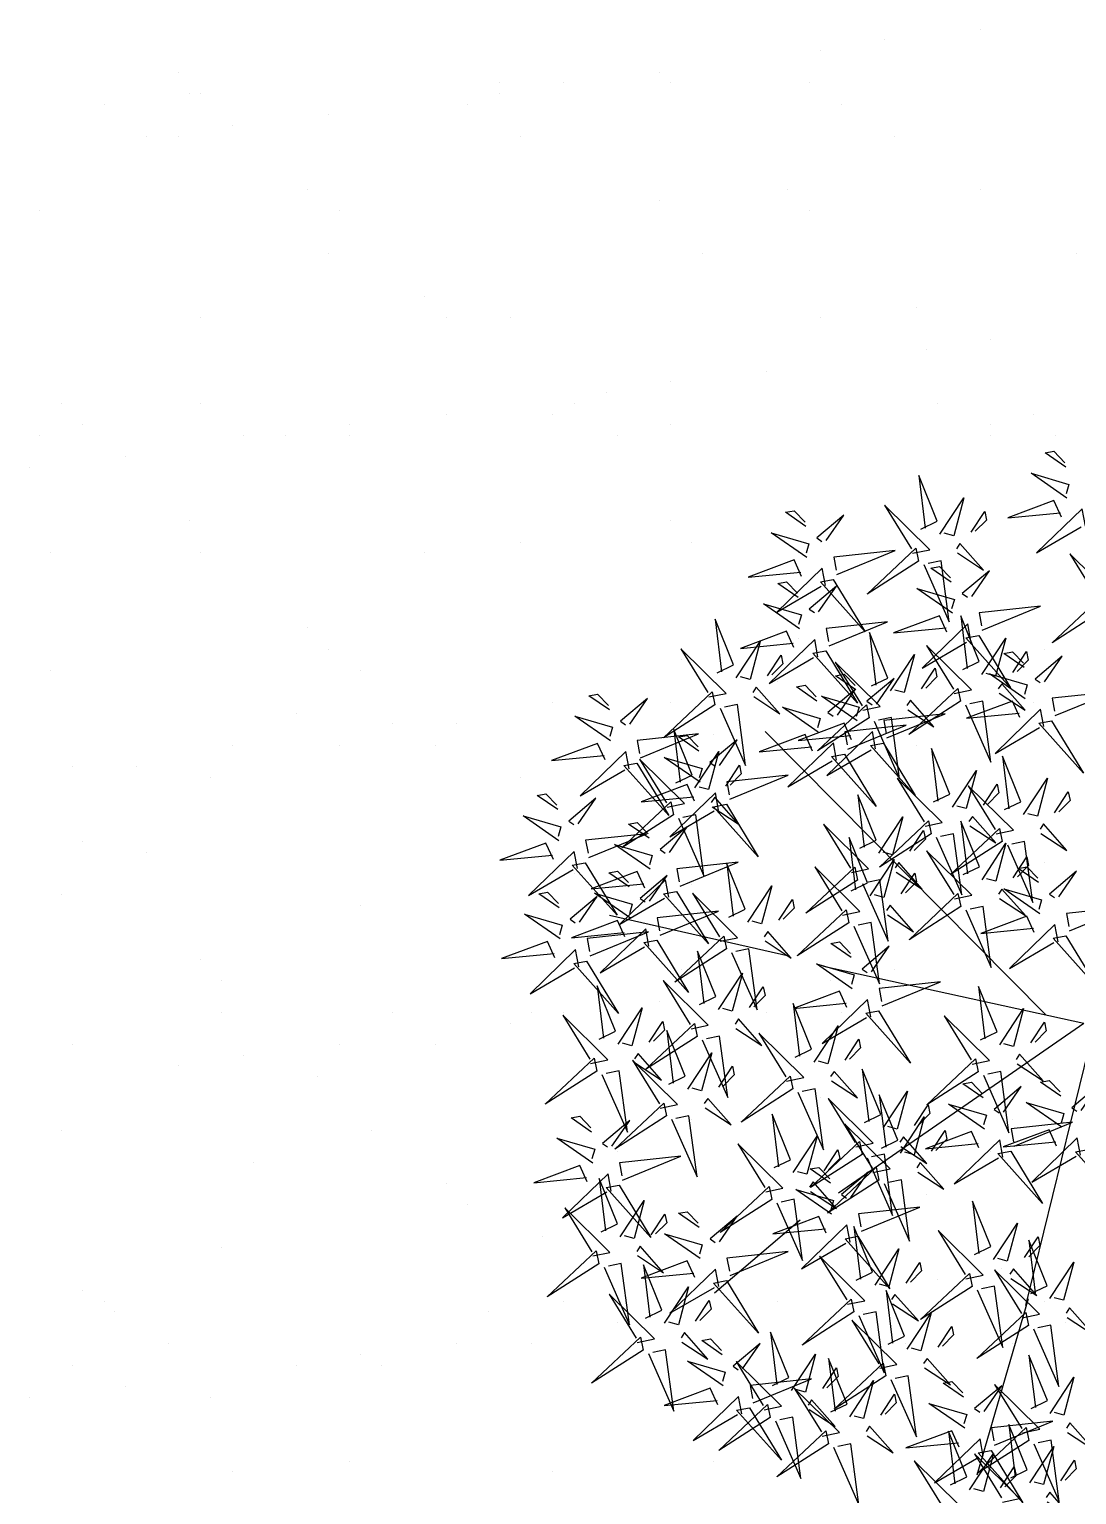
# Model space of a CAD drawing. Header units: millimetres. Extents: x 21 to 236, y 15 to 64.
# Drawn here: x 42.861 to 43.306, y 27.283 to 27.904 of the extents above; entities that cross this region are included whole.
import ezdxf

# ---------------------------------------------------------------- set-up
doc = ezdxf.new("R2010")
doc.units = ezdxf.units.MM
doc.layers.add('AI-Mob', color=2, linetype='Continuous')
doc.layers.add('PDF_Grama', color=7, linetype='Continuous', true_color=0x397200)

# ---------------------------------------------------------------- blocks, each defined once
blk = doc.blocks.new('shrub3')
at = {"color": 32}
for p, q in [((-68.47, 143.52), (-106.19, 232.32)), ((68.94, 162.35), (98.58, 213.48)), ((-5.99, -2.5), (58.67, 140.12)), ((-14.08, 16.34), (-186.51, 134.74)), ((-5.99, -2.5), (-59.88, 126.66)), ((130.91, 52.02), (217.13, 95.08)), ((7.48, -2.5), (134.11, 54.01))]:
    blk.add_line(p, q, dxfattribs=at)
at = {"color": 20}
for points in [[(72.58, 270.39), (84.86, 300.11), (65.67, 270.57), (72.58, 270.39)], [(121.34, 255.57), (133.62, 285.29), (114.43, 255.75), (121.34, 255.57)], [(-27.06, 253.45), (-14.78, 283.17), (-33.97, 253.63), (-27.06, 253.45)], [(20.08, 264.15), (3.92, 280.29), (13.16, 261.85), (17.78, 264.15)], [(-98.64, 259.92), (-114.8, 276.06), (-105.56, 257.61), (-100.94, 259.92)], [(3.92, 261.85), (-5.31, 271.07), (-5.31, 266.46), (1.62, 261.85)], [(-149.52, 251.45), (-165.68, 267.59), (-156.44, 249.14), (-151.83, 251.45)], [(-114.8, 257.61), (-124.03, 266.83), (-124.03, 262.22), (-117.11, 257.61)], [(-165.68, 249.14), (-174.91, 258.36), (-174.91, 253.75), (-167.99, 249.14)], [(-84.78, 248.39), (-54.77, 236.86), (-84.78, 255.31), (-84.78, 248.39)], [(33.94, 252.62), (63.95, 241.09), (33.94, 259.54), (33.94, 252.62)], [(60.71, 256.84), (44.17, 241.08), (62.84, 249.85), (60.65, 254.53)], [(-135.66, 239.92), (-105.65, 228.39), (-135.66, 246.84), (-135.66, 239.92)], [(2.62, 221.69), (14.9, 251.41), (-4.29, 221.87), (2.62, 221.69)], [(-38.93, 239.9), (-55.47, 224.14), (-36.8, 232.91), (-38.99, 237.59)], [(62.61, 240.62), (53.16, 231.62), (57.77, 231.51), (62.55, 238.31)], [(109.47, 242.01), (92.93, 226.26), (111.6, 235.03), (109.41, 239.71)], [(-102.88, 221.8), (-119.04, 237.94), (-109.8, 219.5), (-105.18, 221.8)], [(79.44, 217.57), (63.28, 233.71), (72.52, 215.26), (77.14, 217.57)], [(147.29, 217.57), (131.13, 233.71), (140.36, 215.26), (144.98, 217.57)], [(-126.2, 206.98), (-142.36, 223.12), (-133.12, 204.68), (-128.5, 206.98)], [(-119.04, 219.5), (-128.27, 228.72), (-128.27, 224.11), (-121.35, 219.5)], [(-37.03, 223.68), (-46.48, 214.68), (-41.87, 214.57), (-37.09, 221.37)], [(-35.54, 198.4), (-23.26, 228.12), (-42.45, 198.58), (-35.54, 198.4)], [(63.28, 215.26), (54.05, 224.49), (54.05, 219.87), (60.98, 215.26)], [(111.37, 225.8), (101.92, 216.8), (106.53, 216.68), (111.31, 223.49)], [(131.13, 215.26), (121.89, 224.49), (121.89, 219.87), (128.82, 215.26)], [(167.98, 196.29), (180.26, 226), (161.07, 196.46), (167.98, 196.29)], [(-152.14, 189.93), (-139.86, 219.65), (-159.05, 190.11), (-152.14, 189.93)], [(-89.02, 210.27), (-59.01, 198.75), (-89.02, 217.19), (-89.02, 210.27)], [(-182.31, 203.92), (-152.29, 192.39), (-182.31, 210.84), (-182.31, 203.92)], [(-142.36, 204.68), (-151.59, 213.9), (-151.59, 209.29), (-144.67, 204.68)], [(-9.25, 208.13), (-25.79, 192.38), (-7.12, 201.15), (-9.31, 205.83)], [(93.3, 206.04), (123.31, 194.51), (93.3, 212.96), (93.3, 206.04)], [(161.14, 206.04), (191.15, 194.51), (161.14, 212.96), (161.14, 206.04)], [(-112.34, 195.45), (-82.33, 183.92), (-112.34, 202.37), (-112.34, 195.45)], [(-77.94, 175.11), (-65.66, 204.83), (-84.85, 175.28), (-77.94, 175.11)], [(55.62, 175.11), (67.9, 204.83), (48.71, 175.28), (55.62, 175.11)], [(187.06, 168.76), (199.34, 198.47), (180.15, 168.93), (187.06, 168.76)], [(-47.41, 184.84), (-63.95, 169.09), (-45.28, 177.86), (-47.47, 182.54)], [(-7.35, 191.92), (-16.8, 182.92), (-12.19, 182.81), (-7.41, 189.61)], [(0.5, 153.94), (12.78, 183.65), (-6.41, 154.11), (0.5, 153.94)], [(156.11, 182.73), (139.57, 166.97), (158.24, 175.74), (156.05, 180.42)], [(121.34, 143.35), (133.62, 173.06), (114.43, 143.52), (121.34, 143.35)], [(-152.62, 161.57), (-122.61, 150.05), (-152.62, 168.49), (-152.62, 161.57)], [(-89.81, 161.55), (-106.35, 145.8), (-87.68, 154.57), (-89.87, 159.24)], [(-45.51, 168.63), (-54.96, 159.63), (-50.35, 159.51), (-45.57, 166.32)], [(43.75, 161.55), (27.21, 145.8), (45.88, 154.57), (43.69, 159.24)], [(68.84, 145.58), (52.68, 161.72), (61.92, 143.27), (66.54, 145.58)], [(158.01, 166.51), (148.56, 157.51), (153.17, 157.4), (157.96, 164.21)], [(157.38, 132.76), (169.66, 162.48), (150.47, 132.94), (157.38, 132.76)], [(-221.39, 153.96), (-223.93, 144.79), (-249.17, 150.04), (-221.45, 151.65)], [(40.78, 124.29), (53.06, 154.01), (33.87, 124.47), (40.78, 124.29)], [(175.19, 155.2), (158.65, 139.45), (177.32, 148.22), (175.13, 152.89)], [(52.68, 143.27), (43.45, 152.49), (43.45, 147.88), (50.38, 143.27)], [(55.62, 117.94), (67.9, 147.66), (48.71, 118.11), (55.62, 117.94)], [(-87.91, 145.34), (-97.36, 136.34), (-92.75, 136.22), (-87.97, 143.03)], [(-80.06, 109.47), (-67.78, 139.19), (-86.97, 109.65), (-80.06, 109.47)], [(-11.37, 140.38), (-27.91, 124.63), (-9.24, 133.4), (-11.43, 138.07)], [(45.65, 145.34), (36.2, 136.34), (40.81, 136.22), (45.59, 143.03)], [(82.7, 134.05), (112.71, 122.52), (82.7, 140.97), (82.7, 134.05)], [(177.09, 138.99), (167.64, 129.99), (172.25, 129.87), (177.04, 136.68)], [(-101.26, 101), (-88.98, 130.72), (-108.17, 101.18), (-101.26, 101)], [(-45.64, 113.82), (-61.8, 129.96), (-52.56, 111.51), (-47.94, 113.82)], [(-9.47, 124.17), (-18.92, 115.16), (-14.31, 115.05), (-9.53, 121.86)], [(109.47, 129.79), (92.93, 114.04), (111.6, 122.81), (109.41, 127.48)], [(-256.32, 89.96), (-265.55, 89.96), (-247.08, 117.63), (-256.32, 92.27)], [(-61.8, 111.51), (-71.03, 120.73), (-71.03, 116.12), (-64.1, 111.51)], [(145.51, 119.2), (128.97, 103.45), (147.64, 112.22), (145.45, 116.9)], [(-31.78, 102.29), (-1.77, 90.76), (-31.78, 109.2), (-31.78, 102.29)], [(28.91, 110.73), (12.37, 94.98), (31.04, 103.75), (28.85, 108.43)], [(111.37, 113.58), (101.92, 104.58), (106.53, 104.46), (111.31, 111.27)], [(119.22, 79.83), (131.5, 109.54), (112.31, 80), (119.22, 79.83)], [(191.81, 96.88), (175.65, 113.02), (184.88, 94.57), (189.5, 96.88)], [(-167.46, 95.94), (-137.45, 84.41), (-167.46, 102.85), (-167.46, 95.94)], [(43.75, 104.38), (27.21, 88.63), (45.88, 97.4), (43.69, 102.07)], [(147.41, 102.99), (137.96, 93.99), (142.57, 93.88), (147.36, 100.68)], [(175.65, 94.57), (166.41, 103.79), (166.41, 99.18), (173.34, 94.57)], [(223.95, 100.15), (207.41, 84.4), (226.08, 93.17), (223.89, 97.84)], [(-224.89, 93.63), (-231.82, 61.35), (-234.13, 93.63), (-227.2, 93.63)], [(-91.93, 95.91), (-108.47, 80.16), (-89.8, 88.93), (-91.99, 93.61)], [(30.81, 94.52), (21.36, 85.52), (25.97, 85.41), (30.75, 92.21)], [(204.02, 65.01), (216.3, 94.72), (197.11, 65.18), (204.02, 65.01)], [(205.66, 85.35), (235.67, 73.82), (205.66, 92.27), (205.66, 85.35)], [(-113.13, 87.44), (-129.67, 71.69), (-111, 80.46), (-113.19, 85.14)], [(-118.22, 58.65), (-105.94, 88.37), (-125.13, 58.83), (-118.22, 58.65)], [(8.98, 56.54), (21.26, 86.25), (2.07, 56.71), (8.98, 56.54)], [(45.65, 88.17), (36.2, 79.17), (40.81, 79.05), (45.59, 85.86)], [(-169.58, 74.76), (-139.57, 63.23), (-169.58, 81.68), (-169.58, 74.76)], [(-90.03, 79.7), (-99.48, 70.7), (-94.87, 70.58), (-90.09, 77.39)], [(-77.94, 50.18), (-65.66, 79.9), (-84.85, 50.36), (-77.94, 50.18)], [(144.66, 54.42), (156.94, 84.13), (137.75, 54.59), (144.66, 54.42)], [(225.85, 83.93), (216.4, 74.93), (221.01, 74.82), (225.8, 81.63)], [(-111.23, 71.23), (-120.68, 62.23), (-116.07, 62.11), (-111.29, 68.92)], [(39.16, 58.76), (23, 74.9), (32.24, 56.46), (36.86, 58.76)], [(23, 56.46), (13.77, 65.68), (13.77, 61.07), (20.7, 56.46)], [(107.35, 66.27), (90.81, 50.52), (109.48, 59.29), (107.29, 63.96)], [(226.07, 68.39), (209.53, 52.64), (228.2, 61.41), (226.01, 66.08)], [(53.02, 47.24), (83.03, 35.71), (53.02, 54.15), (53.02, 47.24)], [(-107.62, 22.66), (-95.34, 52.37), (-114.53, 22.83), (-107.62, 22.66)], [(109.25, 50.06), (99.8, 41.06), (104.41, 40.94), (109.19, 47.75)], [(192.15, 51.45), (175.61, 35.7), (194.28, 44.47), (192.09, 49.14)], [(227.97, 52.17), (218.52, 43.17), (223.13, 43.06), (227.92, 49.87)], [(-130.09, 45.1), (-146.63, 29.34), (-127.96, 38.11), (-130.15, 42.79)], [(-2.89, 42.98), (-19.43, 27.23), (-0.76, 36), (-2.95, 40.67)], [(132.79, 40.86), (116.25, 25.11), (134.92, 33.88), (132.73, 38.55)], [(-89.81, 36.63), (-106.35, 20.87), (-87.68, 29.64), (-89.87, 34.32)], [(45.52, 18.53), (29.36, 34.67), (38.6, 16.23), (43.22, 18.53)], [(-128.19, 28.88), (-137.64, 19.88), (-133.03, 19.77), (-128.25, 26.57)], [(-66.84, 10.06), (-83, 26.2), (-73.76, 7.76), (-69.14, 10.06)], [(-0.99, 26.77), (-10.44, 17.76), (-5.83, 17.65), (-1.05, 24.46)], [(29.36, 16.23), (20.13, 25.45), (20.13, 20.84), (27.06, 16.23)], [(-163.04, -9.56), (-172.27, -9.56), (-153.8, 18.11), (-163.04, -7.25)], [(-87.91, 20.41), (-97.36, 11.41), (-92.75, 11.3), (-87.97, 18.11)], [(-83, 7.76), (-92.23, 16.98), (-92.23, 12.37), (-85.3, 7.76)], [(-119.49, 9.1), (-136.03, -6.65), (-117.36, 2.12), (-119.55, 6.79)], [(59.38, 7), (89.39, -4.52), (59.38, 13.92), (59.38, 7)], [(-52.98, -1.46), (-22.97, -12.99), (-52.98, 5.45), (-52.98, -1.46)], [(-117.59, -7.11), (-127.04, -16.11), (-122.43, -16.23), (-117.65, -9.42)], [(-217.86, -51.45), (-205.58, -21.74), (-224.77, -51.28), (-217.86, -51.45)]]:
    blk.add_lwpolyline(points, dxfattribs=at)
at = {"color": 94}
for points in [[(-89.4, 264.53), (-98.64, 266.83), (-94.02, 292.2), (-91.71, 264.53)], [(29.32, 268.76), (20.08, 271.07), (24.7, 296.43), (27.01, 268.76)], [(36.24, 257.23), (27.01, 257.23), (45.48, 284.9), (36.24, 259.54)], [(-140.28, 256.06), (-149.52, 258.36), (-144.9, 283.73), (-142.59, 256.06)], [(-82.48, 253), (-91.71, 253), (-73.24, 280.67), (-82.48, 255.31)], [(68.03, 272.82), (67.8, 263.59), (40.6, 282.74), (65.73, 272.87)], [(-133.36, 244.53), (-142.59, 244.53), (-124.12, 272.2), (-133.36, 246.84)], [(-31.61, 255.88), (-31.84, 246.65), (-59.04, 265.8), (-33.91, 255.94)], [(56.33, 266.18), (53.8, 257.01), (28.56, 262.26), (56.27, 263.87)], [(74.83, 268.03), (106.93, 260.3), (74.6, 258.8), (74.77, 265.72)], [(116.79, 258), (116.56, 248.76), (89.36, 267.92), (114.49, 258.05)], [(-93.64, 226.42), (-102.88, 228.72), (-98.26, 254.08), (-95.95, 226.42)], [(13.16, 252.62), (1.62, 241.09), (10.85, 257.23), (13.16, 254.93)], [(-105.56, 248.39), (-117.11, 236.86), (-107.87, 253), (-105.56, 250.69)], [(-87.09, 246.08), (-94.02, 213.8), (-96.33, 246.08), (-89.4, 246.08)], [(-43.31, 249.24), (-45.84, 240.07), (-71.08, 245.32), (-43.37, 246.93)], [(-24.81, 251.09), (7.29, 243.36), (-25.04, 241.86), (-24.87, 248.78)], [(31.63, 250.32), (24.7, 218.04), (22.39, 250.32), (29.32, 250.32)], [(72.06, 249.62), (83.3, 237.79), (67.4, 247.43), (69.76, 249.68)], [(105.09, 251.36), (102.56, 242.19), (77.32, 247.44), (105.04, 249.05)], [(88.68, 222.18), (79.44, 224.49), (84.06, 249.85), (86.37, 222.18)], [(123.59, 253.21), (155.69, 245.48), (123.36, 243.97), (123.53, 250.9)], [(156.52, 222.18), (147.29, 224.49), (151.9, 249.85), (154.21, 222.18)], [(-156.44, 239.92), (-167.99, 228.39), (-158.75, 244.53), (-156.44, 242.22)], [(-116.96, 211.59), (-126.2, 213.9), (-121.58, 239.26), (-119.27, 211.59)], [(-86.72, 214.89), (-95.95, 214.89), (-77.48, 242.56), (-86.72, 217.19)], [(-180, 208.53), (-189.23, 208.53), (-170.76, 236.2), (-180, 210.84)], [(-137.97, 237.61), (-144.9, 205.33), (-147.21, 237.61), (-140.28, 237.61)], [(-27.58, 232.68), (-16.34, 220.86), (-32.24, 230.49), (-29.88, 232.74)], [(-1.93, 224.12), (-2.16, 214.89), (-29.36, 234.04), (-4.23, 224.17)], [(95.61, 210.65), (86.37, 210.65), (104.84, 238.32), (95.61, 212.96)], [(120.82, 234.8), (132.06, 222.97), (116.16, 232.61), (118.52, 234.86)], [(163.45, 210.65), (154.21, 210.65), (172.68, 238.32), (163.45, 212.96)], [(-110.04, 200.06), (-119.27, 200.06), (-100.8, 227.73), (-110.04, 202.37)], [(-13.63, 217.48), (-16.16, 208.31), (-41.4, 213.56), (-13.69, 215.17)], [(4.87, 219.33), (36.97, 211.6), (4.64, 210.1), (4.81, 217.02)], [(-109.8, 210.27), (-121.35, 198.75), (-112.11, 214.89), (-109.8, 212.58)], [(-91.33, 207.97), (-98.26, 175.69), (-100.57, 207.97), (-93.64, 207.97)], [(-40.09, 200.83), (-40.32, 191.59), (-67.52, 210.75), (-42.39, 200.88)], [(72.52, 206.04), (60.98, 194.51), (70.21, 210.65), (72.52, 208.35)], [(140.36, 206.04), (128.82, 194.51), (138.05, 210.65), (140.36, 208.35)], [(163.43, 198.71), (163.2, 189.48), (136, 208.63), (161.13, 198.77)], [(-156.69, 192.36), (-156.92, 183.12), (-184.12, 202.28), (-159, 192.41)], [(-157.24, 177.72), (-166.48, 180.02), (-161.86, 205.38), (-159.55, 177.72)], [(-133.12, 195.45), (-144.67, 183.92), (-135.43, 200.06), (-133.12, 197.76)], [(2.1, 200.92), (13.34, 189.09), (-2.56, 198.73), (-0.2, 200.98)], [(90.99, 203.73), (84.06, 171.45), (81.75, 203.73), (88.68, 203.73)], [(158.83, 203.73), (151.9, 171.45), (149.59, 203.73), (156.52, 203.73)], [(-150.32, 166.19), (-159.55, 166.19), (-141.08, 193.86), (-150.32, 168.49)], [(-114.65, 193.15), (-121.58, 160.87), (-123.89, 193.15), (-116.96, 193.15)], [(-51.79, 194.19), (-54.32, 185.02), (-79.56, 190.27), (-51.85, 191.88)], [(-33.29, 196.04), (-1.19, 188.31), (-33.52, 186.81), (-33.35, 193.73)], [(170.23, 193.92), (202.33, 186.19), (170, 184.69), (170.17, 191.61)], [(-149.89, 187.57), (-117.79, 179.84), (-150.12, 178.34), (-149.95, 185.26)], [(-82.49, 177.53), (-82.72, 168.3), (-109.92, 187.46), (-84.79, 177.59)], [(51.07, 177.53), (50.84, 168.3), (23.64, 187.46), (48.77, 177.59)], [(151.73, 192.07), (149.2, 182.9), (123.96, 188.15), (151.68, 189.77)], [(-36.06, 177.63), (-24.82, 165.8), (-40.72, 175.44), (-38.36, 177.69)], [(78.08, 150.19), (68.84, 152.49), (73.46, 177.86), (75.77, 150.19)], [(182.51, 171.18), (182.28, 161.95), (155.08, 181.11), (180.21, 171.24)], [(-152.66, 169.16), (-141.42, 157.33), (-157.33, 166.97), (-154.96, 169.22)], [(-94.19, 170.9), (-96.72, 161.73), (-121.96, 166.98), (-94.25, 168.59)], [(-75.69, 172.75), (-43.59, 165.01), (-75.92, 163.51), (-75.75, 170.44)], [(39.37, 170.9), (36.84, 161.73), (11.6, 166.98), (39.31, 168.59)], [(57.87, 172.75), (89.97, 165.01), (57.64, 163.51), (57.81, 170.44)], [(167.46, 175.51), (178.7, 163.69), (162.8, 173.32), (165.16, 175.57)], [(-4.05, 156.36), (-4.28, 147.13), (-31.48, 166.28), (-6.35, 156.42)], [(85.01, 138.66), (75.77, 138.66), (94.24, 166.33), (85.01, 140.97)], [(170.81, 164.55), (168.28, 155.37), (143.04, 160.62), (170.76, 162.24)], [(189.31, 166.39), (221.41, 158.66), (189.08, 157.16), (189.25, 164.09)], [(-78.46, 154.34), (-67.22, 142.51), (-83.13, 152.15), (-80.76, 154.4)], [(55.1, 154.34), (66.34, 142.51), (50.44, 152.15), (52.8, 154.4)], [(116.79, 145.77), (116.56, 136.54), (89.36, 155.7), (114.49, 145.83)], [(-36.4, 118.43), (-45.64, 120.73), (-41.02, 146.1), (-38.71, 118.43)], [(-15.75, 149.73), (-18.28, 140.55), (-43.52, 145.8), (-15.81, 147.42)], [(2.75, 151.57), (34.85, 143.84), (2.52, 142.34), (2.69, 149.26)], [(186.54, 147.99), (197.78, 136.16), (181.88, 145.8), (184.24, 148.05)], [(61.92, 134.05), (50.38, 122.52), (59.61, 138.66), (61.92, 136.35)], [(105.09, 139.14), (102.56, 129.96), (77.32, 135.21), (105.04, 136.83)], [(123.59, 140.98), (155.69, 133.25), (123.36, 131.75), (123.53, 138.68)], [(152.83, 135.19), (152.6, 125.95), (125.4, 145.11), (150.53, 135.24)], [(-29.48, 106.9), (-38.71, 106.9), (-20.24, 134.57), (-29.48, 109.2)], [(-0.02, 133.17), (11.22, 121.34), (-4.68, 130.97), (-2.32, 133.22)], [(36.23, 126.72), (36, 117.49), (8.8, 136.64), (33.93, 126.77)], [(80.39, 131.74), (73.46, 99.46), (71.15, 131.74), (78.08, 131.74)], [(51.07, 120.36), (50.84, 111.13), (23.64, 130.29), (48.77, 120.42)], [(141.13, 128.55), (138.6, 119.38), (113.36, 124.63), (141.08, 126.24)], [(159.63, 130.4), (191.73, 122.67), (159.4, 121.17), (159.57, 128.09)], [(201.04, 101.49), (191.81, 103.79), (196.42, 129.16), (198.73, 101.49)], [(231.27, 116.13), (231.04, 106.9), (203.84, 126.05), (228.97, 116.19)], [(-84.61, 111.9), (-84.84, 102.66), (-112.04, 121.82), (-86.91, 111.95)], [(24.53, 120.08), (22, 110.91), (-3.24, 116.16), (24.47, 117.77)], [(43.03, 121.93), (75.13, 114.2), (42.8, 112.7), (42.97, 119.62)], [(57.87, 115.58), (89.97, 107.84), (57.64, 106.34), (57.81, 113.27)], [(120.82, 122.58), (132.06, 110.75), (116.16, 120.39), (118.52, 122.64)], [(207.97, 89.96), (198.73, 89.96), (217.2, 117.63), (207.97, 92.27)], [(-105.81, 103.43), (-106.04, 94.19), (-133.24, 113.35), (-108.11, 103.48)], [(39.37, 113.73), (36.84, 104.56), (11.6, 109.81), (39.31, 111.42)], [(156.86, 111.99), (168.1, 100.16), (152.2, 109.8), (154.56, 112.05)], [(219.57, 109.49), (217.04, 100.32), (191.8, 105.57), (219.52, 107.19)], [(-96.31, 105.26), (-98.84, 96.09), (-124.08, 101.34), (-96.37, 102.95)], [(-77.81, 107.11), (-45.71, 99.37), (-78.04, 97.87), (-77.87, 104.8)], [(-52.56, 102.29), (-64.1, 90.76), (-54.87, 106.9), (-52.56, 104.59)], [(-34.09, 99.98), (-41.02, 67.7), (-43.33, 99.98), (-36.4, 99.98)], [(40.26, 103.52), (51.5, 91.69), (35.6, 101.33), (37.96, 103.58)], [(-117.51, 96.79), (-120.04, 87.62), (-145.28, 92.87), (-117.57, 94.48)], [(-99.01, 98.64), (-66.91, 90.91), (-99.24, 89.41), (-99.07, 96.33)], [(55.1, 97.17), (66.34, 85.34), (50.44, 94.98), (52.8, 97.23)], [(233.39, 84.37), (233.16, 75.14), (205.96, 94.29), (231.09, 84.43)], [(-80.58, 88.7), (-69.34, 76.87), (-85.25, 86.51), (-82.88, 88.76)], [(48.4, 63.38), (39.16, 65.68), (43.78, 91.04), (46.09, 63.38)], [(114.67, 82.25), (114.44, 73.02), (87.24, 92.18), (112.37, 82.31)], [(184.88, 85.35), (173.34, 73.82), (182.57, 89.96), (184.88, 87.65)], [(-101.78, 80.23), (-90.54, 68.4), (-106.45, 78.04), (-104.08, 80.29)], [(55.33, 51.85), (46.09, 51.85), (64.56, 79.52), (55.33, 54.15)], [(121.47, 77.46), (153.57, 69.73), (121.24, 68.23), (121.41, 75.15)], [(199.47, 67.43), (199.24, 58.2), (172.04, 77.35), (197.17, 67.49)], [(221.69, 77.73), (219.16, 68.56), (193.92, 73.81), (221.64, 75.43)], [(203.35, 83.04), (196.42, 50.76), (194.11, 83.04), (201.04, 83.04)], [(-122.77, 61.08), (-123, 51.85), (-150.2, 71), (-125.08, 61.14)], [(102.97, 75.62), (100.44, 66.44), (75.2, 71.69), (102.92, 73.31)], [(-82.49, 52.61), (-82.72, 43.38), (-109.92, 62.53), (-84.79, 52.67)], [(4.43, 58.96), (4.2, 49.73), (-23, 68.88), (2.13, 59.02)], [(140.11, 56.84), (139.88, 47.61), (112.68, 66.77), (137.81, 56.9)], [(206.27, 62.64), (238.37, 54.91), (206.04, 53.41), (206.21, 60.33)], [(-134.47, 54.44), (-137, 45.27), (-162.24, 50.52), (-134.53, 52.13)], [(-115.97, 56.29), (-83.87, 48.56), (-116.2, 47.06), (-116.03, 53.98)], [(11.23, 54.17), (43.33, 46.44), (11, 44.94), (11.17, 51.86)], [(118.7, 59.06), (129.94, 47.23), (114.04, 56.86), (116.4, 59.12)], [(187.77, 60.79), (185.24, 51.62), (160, 56.87), (187.72, 58.49)], [(237.42, 61.17), (248.66, 49.35), (232.76, 58.98), (235.12, 61.23)], [(-75.69, 47.82), (-43.59, 40.09), (-75.92, 38.59), (-75.75, 45.51)], [(-7.27, 52.33), (-9.8, 43.15), (-35.04, 48.4), (-7.33, 50.02)], [(32.24, 47.24), (20.7, 35.71), (29.93, 51.85), (32.24, 49.54)], [(54.76, 23.15), (45.52, 25.45), (50.14, 50.81), (52.45, 23.15)], [(128.41, 50.21), (125.88, 41.03), (100.64, 46.28), (128.36, 47.9)], [(146.91, 52.05), (179.01, 44.32), (146.68, 42.82), (146.85, 49.75)], [(-94.19, 45.97), (-96.72, 36.8), (-121.96, 42.05), (-94.25, 43.67)], [(-57.6, 14.68), (-66.84, 16.98), (-62.22, 42.34), (-59.91, 14.68)], [(50.71, 44.93), (43.78, 12.65), (41.47, 44.93), (48.4, 44.93)], [(61.69, 11.62), (52.45, 11.62), (70.92, 39.29), (61.69, 13.92)], [(203.5, 44.24), (214.74, 32.41), (198.84, 42.04), (201.2, 44.29)], [(-112.17, 25.08), (-112.4, 15.85), (-139.6, 35.01), (-114.47, 25.14)], [(-118.74, 37.88), (-107.5, 26.06), (-123.41, 35.69), (-121.04, 37.94)], [(-50.68, 3.15), (-59.91, 3.15), (-41.44, 30.82), (-50.68, 5.45)], [(8.46, 35.77), (19.7, 23.94), (3.8, 33.57), (6.16, 35.82)], [(144.14, 33.65), (155.38, 21.82), (139.48, 31.46), (141.84, 33.71)], [(-78.46, 29.41), (-67.22, 17.59), (-83.13, 27.22), (-80.76, 29.47)], [(-123.87, 18.45), (-126.4, 9.27), (-151.64, 14.52), (-123.93, 16.14)], [(-105.37, 20.29), (-73.27, 12.56), (-105.6, 11.06), (-105.43, 17.99)], [(38.6, 7), (27.06, -4.52), (36.29, 11.62), (38.6, 9.31)], [(-108.14, 1.89), (-96.9, -9.94), (-112.81, -0.3), (-110.44, 1.95)], [(-73.76, -1.46), (-85.3, -12.99), (-76.07, 3.15), (-73.76, 0.84)], [(-55.29, -3.77), (-62.22, -36.05), (-64.53, -3.77), (-57.6, -3.77)]]:
    blk.add_lwpolyline(points, dxfattribs=at)
at = {"color": 98}
for points in [[(-186.92, 220.06), (-196.16, 222.37), (-191.54, 247.73), (-189.23, 220.06)], [(-196.16, 215.45), (-212.32, 231.59), (-203.08, 213.15), (-198.47, 215.45)], [(-212.32, 213.15), (-221.55, 222.37), (-221.55, 217.76), (-214.63, 213.15)], [(-203.08, 203.92), (-214.63, 192.39), (-205.39, 208.53), (-203.08, 206.23)], [(-184.61, 201.62), (-191.54, 169.34), (-193.85, 201.62), (-186.92, 201.62)], [(-205.14, 158.17), (-192.86, 187.89), (-212.05, 158.35), (-205.14, 158.17)], [(-168.39, 185.72), (-170.92, 176.55), (-196.16, 181.8), (-168.45, 183.41)], [(-166.48, 173.1), (-182.64, 189.24), (-173.4, 170.8), (-168.79, 173.1)], [(-182.64, 170.8), (-191.87, 180.02), (-191.87, 175.41), (-184.95, 170.8)], [(-209.69, 160.6), (-209.92, 151.36), (-237.12, 170.52), (-212, 160.65)], [(-164.01, 176.37), (-180.55, 160.62), (-161.88, 169.39), (-164.07, 174.07)], [(-173.4, 161.57), (-184.95, 150.05), (-175.71, 166.19), (-173.4, 163.88)], [(-202.89, 155.81), (-170.79, 148.07), (-203.12, 146.57), (-202.95, 153.5)], [(-162.11, 160.16), (-171.56, 151.16), (-166.95, 151.04), (-162.17, 157.85)], [(-154.93, 159.27), (-161.86, 126.99), (-164.17, 159.27), (-157.24, 159.27)], [(-227.2, 112.08), (-236.44, 114.38), (-231.82, 139.75), (-229.51, 112.08)], [(-217.01, 144.61), (-233.55, 128.86), (-214.88, 137.63), (-217.07, 142.31)], [(-172.08, 112.08), (-181.32, 114.38), (-176.7, 139.75), (-174.39, 112.08)], [(-205.66, 137.4), (-194.42, 125.57), (-210.33, 135.21), (-207.96, 137.46)], [(-263.24, 101.49), (-272.48, 103.79), (-267.86, 129.16), (-265.55, 101.49)], [(-236.44, 107.46), (-252.6, 123.6), (-243.36, 105.16), (-238.75, 107.46)], [(-220.28, 100.55), (-229.51, 100.55), (-211.04, 128.22), (-220.28, 102.85)], [(-215.11, 128.4), (-224.56, 119.4), (-219.95, 119.28), (-215.17, 126.09)], [(-181.32, 107.46), (-197.48, 123.6), (-188.24, 105.16), (-183.63, 107.46)], [(-165.16, 100.55), (-174.39, 100.55), (-155.92, 128.22), (-165.16, 102.85)], [(-174.2, 90.9), (-183.44, 93.21), (-178.82, 118.57), (-176.51, 90.9)], [(-272.48, 96.88), (-288.64, 113.02), (-279.4, 94.57), (-274.79, 96.88)], [(-252.6, 105.16), (-261.83, 114.38), (-261.83, 109.77), (-254.91, 105.16)], [(-197.48, 105.16), (-206.71, 114.38), (-206.71, 109.77), (-199.79, 105.16)], [(-183.94, 79.83), (-171.66, 109.54), (-190.85, 80), (-183.94, 79.83)], [(-288.64, 94.57), (-297.87, 103.79), (-297.87, 99.18), (-290.95, 94.57)], [(-243.36, 95.94), (-254.91, 84.41), (-245.67, 100.55), (-243.36, 98.24)], [(-222.59, 95.94), (-192.57, 84.41), (-222.59, 102.85), (-222.59, 95.94)], [(-188.24, 95.94), (-199.79, 84.41), (-190.55, 100.55), (-188.24, 98.24)], [(-183.44, 86.29), (-199.6, 102.43), (-190.36, 83.98), (-185.75, 86.29)], [(-167.28, 79.37), (-176.51, 79.37), (-158.04, 107.04), (-167.28, 81.68)], [(-258.63, 85.35), (-228.61, 73.82), (-258.63, 92.27), (-258.63, 85.35)], [(-199.6, 83.98), (-208.83, 93.21), (-208.83, 88.6), (-201.91, 83.98)], [(-169.77, 93.63), (-176.7, 61.35), (-179.01, 93.63), (-172.08, 93.63)], [(-279.4, 85.35), (-290.95, 73.82), (-281.71, 89.96), (-279.4, 87.65)], [(-188.49, 82.25), (-188.72, 73.02), (-215.92, 92.18), (-190.8, 82.31)], [(-260.93, 83.04), (-267.86, 50.76), (-270.17, 83.04), (-263.24, 83.04)], [(-190.36, 74.76), (-201.91, 63.23), (-192.67, 79.37), (-190.36, 77.07)], [(-181.69, 77.46), (-149.59, 69.73), (-181.92, 68.23), (-181.75, 75.15)], [(-260.26, 39.6), (-247.98, 69.31), (-267.17, 39.77), (-260.26, 39.6)], [(-200.19, 75.62), (-202.73, 66.44), (-227.97, 71.69), (-200.25, 73.31)], [(-171.89, 72.46), (-178.82, 40.17), (-181.13, 72.46), (-174.2, 72.46)], [(-195.81, 66.27), (-212.35, 50.52), (-193.68, 59.29), (-195.87, 63.96)], [(-220.84, 31.61), (-230.08, 33.92), (-225.46, 59.28), (-223.15, 31.61)], [(-183.94, 31.13), (-171.66, 60.84), (-190.85, 31.3), (-183.94, 31.13)], [(-184.46, 59.06), (-173.22, 47.23), (-189.13, 56.86), (-186.76, 59.12)], [(-264.81, 42.02), (-265.04, 32.79), (-292.24, 51.95), (-267.12, 42.08)], [(-213.92, 20.09), (-223.15, 20.09), (-204.68, 47.76), (-213.92, 22.39)], [(-193.91, 50.06), (-203.36, 41.06), (-198.75, 40.94), (-193.97, 47.75)], [(-230.08, 27), (-246.24, 43.14), (-237, 24.7), (-232.39, 27)], [(-188.49, 33.55), (-188.72, 24.32), (-215.92, 43.48), (-190.8, 33.61)], [(-276.51, 35.39), (-279.05, 26.21), (-304.29, 31.46), (-276.57, 33.08)], [(-258.01, 37.23), (-225.91, 29.5), (-258.24, 28), (-258.07, 34.92)], [(-246.24, 24.7), (-255.47, 33.92), (-255.47, 29.31), (-248.55, 24.7)], [(-272.13, 26.04), (-288.67, 10.29), (-270, 19.06), (-272.19, 23.73)], [(-200.19, 26.92), (-202.73, 17.74), (-227.97, 22.99), (-200.25, 24.61)], [(-181.69, 28.76), (-149.59, 21.03), (-181.92, 19.53), (-181.75, 26.45)], [(-169.96, 1.97), (-179.2, 4.28), (-174.58, 29.64), (-172.27, 1.97)], [(-260.78, 18.83), (-249.54, 7), (-265.45, 16.63), (-263.08, 18.88)], [(-237, 15.47), (-248.55, 3.95), (-239.31, 20.09), (-237, 17.78)], [(-216.23, 15.47), (-186.21, 3.95), (-216.23, 22.39), (-216.23, 15.47)], [(-195.81, 17.57), (-212.35, 1.82), (-193.68, 10.59), (-195.87, 15.26)], [(-270.23, 9.83), (-279.68, 0.83), (-275.07, 0.71), (-270.29, 7.52)], [(-218.53, 13.17), (-225.46, -19.11), (-227.77, 13.17), (-220.84, 13.17)], [(-179.2, -2.64), (-195.36, 13.5), (-186.12, -4.95), (-181.51, -2.64)], [(-184.46, 10.36), (-173.22, -1.47), (-189.13, 8.16), (-186.76, 10.41)], [(-195.36, -4.95), (-204.59, 4.28), (-204.59, -0.33), (-197.67, -4.95)], [(-193.91, 1.36), (-203.36, -7.64), (-198.75, -7.76), (-193.97, -0.95)], [(-165.34, -14.17), (-135.33, -25.7), (-165.34, -7.25), (-165.34, -14.17)], [(-269.6, -38.26), (-278.84, -35.95), (-274.22, -10.59), (-271.91, -38.26)], [(-186.12, -14.17), (-197.67, -25.7), (-188.43, -9.56), (-186.12, -11.86)], [(-262.68, -49.79), (-271.91, -49.79), (-253.44, -22.12), (-262.68, -47.48)], [(-167.65, -16.47), (-174.58, -48.76), (-176.89, -16.47), (-169.96, -16.47)], [(-278.84, -42.87), (-295, -26.73), (-285.76, -45.18), (-281.15, -42.87)], [(-295, -45.18), (-304.23, -35.95), (-304.23, -40.56), (-297.31, -45.18)], [(-222.41, -49.03), (-222.64, -58.26), (-249.84, -39.1), (-224.72, -48.97)]]:
    blk.add_lwpolyline(points, dxfattribs=at)

msp = doc.modelspace()

# ---------------------------------------------------------------- linework, layer by layer
at = {"layer": 'PDF_Grama', "lineweight": 20}
for points in [[(43.22391, 27.8997), (43.22391, 27.8997)], [(43.2647, 27.90423), (43.2647, 27.90423)], [(43.19671, 27.89516), (43.19671, 27.89516)], [(42.92477, 27.8861), (42.92477, 27.8861)], [(43.06074, 27.88157), (43.06074, 27.88157)], [(43.08794, 27.88157), (43.08794, 27.88157)], [(43.12873, 27.8861), (43.12873, 27.8861)], [(43.13326, 27.88157), (43.13326, 27.88157)], [(43.19218, 27.88157), (43.19218, 27.88157)], [(42.9293, 27.87703), (42.9293, 27.87703)], [(42.93384, 27.87703), (42.93384, 27.87703)], [(43.06074, 27.87703), (43.06074, 27.87703)], [(42.89304, 27.8725), (42.89304, 27.8725)], [(43.04715, 27.8725), (43.04715, 27.8725)], [(43.20578, 27.8725), (43.20578, 27.8725)], [(42.94743, 27.86344), (42.94743, 27.86344)], [(42.98822, 27.86797), (42.98822, 27.86797)], [(42.91117, 27.8589), (42.91117, 27.8589)], [(42.92477, 27.8589), (42.92477, 27.8589)], [(43.06981, 27.8589), (43.06981, 27.8589)], [(43.22844, 27.8589), (43.22844, 27.8589)], [(42.97916, 27.83624), (42.97916, 27.83624)], [(43.12873, 27.83171), (43.12873, 27.83171)], [(43.18312, 27.83624), (43.18312, 27.83624)], [(43.2647, 27.83624), (43.2647, 27.83624)], [(42.86585, 27.82718), (42.86585, 27.82718)], [(42.99276, 27.82718), (42.99276, 27.82718)], [(43.19218, 27.82718), (43.19218, 27.82718)], [(42.98822, 27.80905), (42.98822, 27.80905)], [(43.14686, 27.80905), (43.14686, 27.80905)], [(43.30549, 27.80905), (43.30549, 27.80905)], [(43.02902, 27.79092), (43.02902, 27.79092)], [(42.93384, 27.78185), (42.93384, 27.78185)], [(43.03808, 27.78185), (43.03808, 27.78185)], [(43.06527, 27.78185), (43.06527, 27.78185)], [(43.19671, 27.78185), (43.19671, 27.78185)], [(43.23751, 27.78639), (43.23751, 27.78639)], [(43.26923, 27.77279), (43.26923, 27.77279)], [(43.24204, 27.76826), (43.24204, 27.76826)], [(43.17405, 27.75919), (43.17405, 27.75919)], [(43.10607, 27.75013), (43.10607, 27.75013)], [(43.13326, 27.75466), (43.13326, 27.75466)], [(42.87491, 27.74559), (42.87491, 27.74559)], [(42.93384, 27.74559), (42.93384, 27.74559)], [(43.09247, 27.74559), (43.09247, 27.74559)], [(43.24657, 27.74559), (43.24657, 27.74559)], [(43.03808, 27.74106), (43.03808, 27.74106)], [(43.0834, 27.74106), (43.0834, 27.74106)], [(43.28736, 27.74106), (43.28736, 27.74106)], [(42.86585, 27.732), (42.86585, 27.732)], [(42.88398, 27.73653), (42.88398, 27.73653)], [(42.95196, 27.732), (42.95196, 27.732)], [(42.97009, 27.732), (42.97009, 27.732)], [(42.99729, 27.73653), (42.99729, 27.73653)], [(42.99729, 27.732), (42.99729, 27.732)], [(43.1106, 27.732), (43.1106, 27.732)], [(43.13326, 27.73653), (43.13326, 27.73653)], [(43.26923, 27.73653), (43.26923, 27.73653)], [(43.26923, 27.732), (43.26923, 27.732)], [(43.29643, 27.732), (43.29643, 27.732)], [(42.90211, 27.72293), (42.90211, 27.72293)], [(42.86132, 27.7184), (42.86132, 27.7184)], [(42.9293, 27.69574), (42.9293, 27.69574)], [(43.13326, 27.69574), (43.13326, 27.69574)], [(42.87038, 27.68214), (42.87038, 27.68214)], [(42.93384, 27.68214), (42.93384, 27.68214)], [(43.02902, 27.68214), (43.02902, 27.68214)], [(43.06981, 27.68667), (43.06981, 27.68667)], [(43.14233, 27.68667), (43.14233, 27.68667)], [(43.18765, 27.68214), (43.18765, 27.68214)], [(43.19671, 27.68667), (43.19671, 27.68667)], [(42.97916, 27.65041), (42.97916, 27.65041)], [(43.18765, 27.64588), (43.18765, 27.64588)], [(42.98822, 27.64135), (42.98822, 27.64135)], [(43.26923, 27.64135), (43.26923, 27.64135)], [(43.29189, 27.64135), (43.29189, 27.64135)], [(42.87038, 27.63228), (42.87038, 27.63228)], [(43.00182, 27.63228), (43.00182, 27.63228)], [(43.13779, 27.63682), (43.13779, 27.63682)], [(43.21938, 27.63228), (43.21938, 27.63228)], [(43.15139, 27.62775), (43.15139, 27.62775)], [(43.17858, 27.62775), (43.17858, 27.62775)], [(42.97463, 27.61415), (42.97463, 27.61415)], [(43.0834, 27.61869), (43.0834, 27.61869)], [(43.13326, 27.61869), (43.13326, 27.61869)], [(43.28736, 27.61869), (43.28736, 27.61869)], [(43.01542, 27.60962), (43.01542, 27.60962)], [(43.04261, 27.60962), (43.04261, 27.60962)], [(43.15139, 27.60509), (43.15139, 27.60509)], [(42.94743, 27.60056), (42.94743, 27.60056)], [(42.99276, 27.60056), (42.99276, 27.60056)], [(43.03355, 27.60056), (43.03355, 27.60056)], [(43.23751, 27.60056), (43.23751, 27.60056)], [(42.87945, 27.59149), (42.87945, 27.59149)], [(42.90664, 27.59149), (42.90664, 27.59149)], [(43.24657, 27.59149), (43.24657, 27.59149)], [(42.93837, 27.58696), (42.93837, 27.58696)], [(43.06981, 27.58696), (43.06981, 27.58696)], [(43.20125, 27.58696), (43.20125, 27.58696)], [(42.88398, 27.55977), (42.88398, 27.55977)], [(42.91117, 27.55523), (42.91117, 27.55523)], [(43.06981, 27.55523), (43.06981, 27.55523)], [(43.0834, 27.55523), (43.0834, 27.55523)], [(43.22844, 27.55523), (43.22844, 27.55523)], [(43.09247, 27.54617), (43.09247, 27.54617)], [(43.29189, 27.5507), (43.29189, 27.5507)], [(43.14233, 27.54164), (43.14233, 27.54164)], [(43.27377, 27.54164), (43.27377, 27.54164)], [(42.87491, 27.5371), (42.87491, 27.5371)], [(43.00182, 27.53257), (43.00182, 27.53257)], [(42.93384, 27.50991), (42.93384, 27.50991)], [(43.26923, 27.50991), (43.26923, 27.50991)], [(43.13779, 27.50538), (43.13779, 27.50538)], [(43.22844, 27.50538), (43.22844, 27.50538)], [(42.9429, 27.50084), (42.9429, 27.50084)], [(43.20125, 27.50084), (43.20125, 27.50084)], [(43.12873, 27.49178), (43.12873, 27.49178)], [(42.9429, 27.48725), (42.9429, 27.48725)], [(43.01542, 27.48725), (43.01542, 27.48725)], [(43.07434, 27.48725), (43.07434, 27.48725)], [(43.08794, 27.48725), (43.08794, 27.48725)], [(43.17405, 27.48725), (43.17405, 27.48725)], [(43.20578, 27.48725), (43.20578, 27.48725)], [(43.06527, 27.48272), (43.06527, 27.48272)], [(42.87945, 27.47365), (42.87945, 27.47365)], [(42.99276, 27.47365), (42.99276, 27.47365)], [(43.03355, 27.47365), (43.03355, 27.47365)], [(43.19218, 27.47365), (43.19218, 27.47365)], [(42.92477, 27.46459), (42.92477, 27.46459)], [(42.95196, 27.46912), (42.95196, 27.46912)], [(42.98369, 27.46005), (42.98369, 27.46005)], [(43.18765, 27.46005), (43.18765, 27.46005)], [(43.19671, 27.45099), (43.19671, 27.45099)], [(43.14233, 27.44192), (43.14233, 27.44192)], [(43.2783, 27.44192), (43.2783, 27.44192)], [(42.87491, 27.43739), (42.87491, 27.43739)], [(43.00635, 27.43739), (43.00635, 27.43739)], [(43.1106, 27.42833), (43.1106, 27.42833)], [(43.26923, 27.42833), (43.26923, 27.42833)], [(42.9565, 27.42379), (42.9565, 27.42379)], [(43.03808, 27.41473), (43.03808, 27.41473)], [(43.24204, 27.4102), (43.24204, 27.4102)], [(43.04715, 27.40566), (43.04715, 27.40566)], [(43.07887, 27.39207), (43.07887, 27.39207)], [(43.21031, 27.39207), (43.21031, 27.39207)], [(42.9429, 27.38753), (42.9429, 27.38753)], [(43.27377, 27.37847), (43.27377, 27.37847)], [(43.24657, 27.37394), (43.24657, 27.37394)], [(42.88398, 27.36941), (42.88398, 27.36941)], [(42.89304, 27.36487), (42.89304, 27.36487)], [(43.08794, 27.36487), (43.08794, 27.36487)], [(43.17858, 27.36487), (43.17858, 27.36487)], [(43.29189, 27.36487), (43.29189, 27.36487)], [(42.89758, 27.36034), (42.89758, 27.36034)], [(43.05621, 27.36034), (43.05621, 27.36034)], [(43.13779, 27.36034), (43.13779, 27.36034)], [(43.21484, 27.36034), (43.21484, 27.36034)], [(43.1106, 27.35581), (43.1106, 27.35581)], [(43.30096, 27.35581), (43.30096, 27.35581)], [(42.92024, 27.34674), (42.92024, 27.34674)], [(43.04261, 27.34674), (43.04261, 27.34674)], [(43.07434, 27.34674), (43.07434, 27.34674)], [(43.23297, 27.34674), (43.23297, 27.34674)], [(43.2783, 27.34674), (43.2783, 27.34674)], [(43.00182, 27.34221), (43.00182, 27.34221)], [(43.14686, 27.34221), (43.14686, 27.34221)], [(42.87945, 27.33768), (42.87945, 27.33768)], [(42.97463, 27.33768), (42.97463, 27.33768)], [(43.01089, 27.33768), (43.01089, 27.33768)], [(42.90211, 27.32861), (42.90211, 27.32861)], [(42.86132, 27.32408), (42.86132, 27.32408)], [(42.93837, 27.32408), (42.93837, 27.32408)], [(43.14233, 27.31955), (43.14233, 27.31955)], [(43.15139, 27.31048), (43.15139, 27.31048)], [(42.99729, 27.29689), (42.99729, 27.29689)], [(43.15139, 27.29689), (43.15139, 27.29689)], [(42.94743, 27.29235), (42.94743, 27.29235)], [(43.0834, 27.29235), (43.0834, 27.29235)], [(43.21031, 27.29235), (43.21031, 27.29235)]]:
    msp.add_lwpolyline(points, dxfattribs=at)

# ---------------------------------------------------------------- block references
at = {"layer": 'AI-Mob', "xscale": -0.0008083949870290999, "yscale": 0.0008083949869615, "zscale": 0.0008083949869347, "rotation": 100.2703092408868}
msp.add_blockref('shrub3', (43.30752, 27.47741), dxfattribs=at)

doc.saveas('drawing.dxf')
